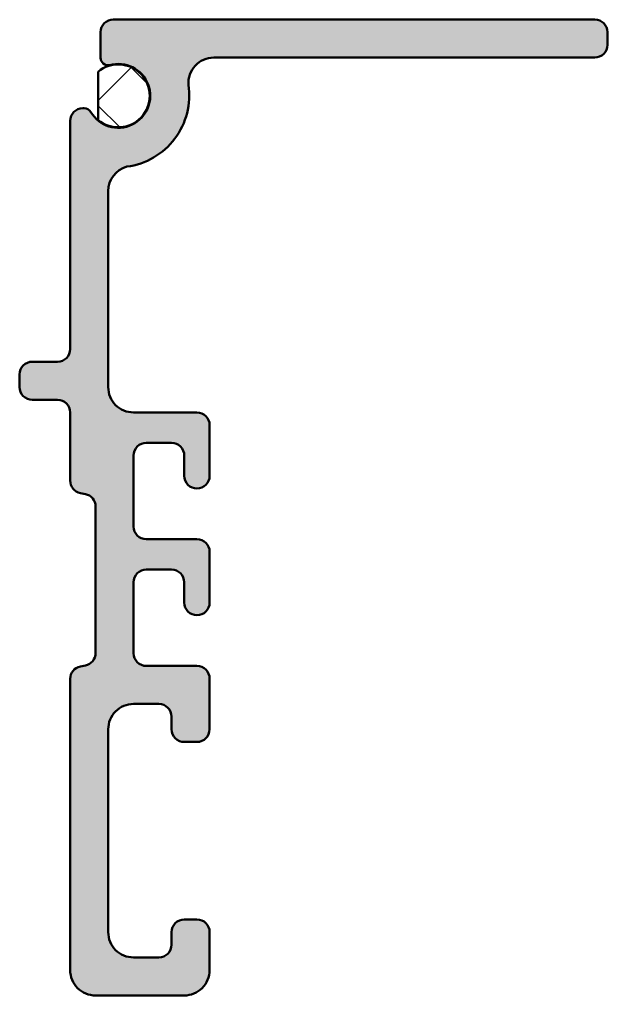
# Model space of a CAD drawing. Extents: x -3 to 20.2, y -35.2 to 3.3.
import ezdxf

# ---------------------------------------------------------------- set-up
doc = ezdxf.new("R2010")
doc.units = 0
for name, color, linetype, lineweight in [('0S-Alu contour', 7, 'Continuous', 50), ('0S-Alu hatch', 252, 'Continuous', 25), ('0S-EPDM contour', 22, 'Continuous', 50), ('0S-EPDM hatch', 25, 'Continuous', 25)]:
    doc.layers.add(name, color=color, linetype=linetype, lineweight=lineweight)

# ---------------------------------------------------------------- blocks, each defined once
blk = doc.blocks.new('346940__7EBA7966_94A5_432D_B009_0AC8D3886501_')
at = {"layer": '0S-EPDM hatch'}
h = blk.add_hatch(dxfattribs=at)
h.set_pattern_fill('ANSI37', color=256, scale=0.625, angle=90, style=0)
h.set_pattern_definition([(135, (0, 0), (-1.403165018917055, -1.403165018917055), []), (225, (0, 0), (1.403165018917055, -1.403165018917055), [])])
edge = h.paths.add_edge_path()
edge.add_arc((0.8982402969067447, 0.2885625670176413), 1.241166082809985, 230.163703795224, 489.8362962047758)
edge.add_line((0.103153934280524, 1.241626531861391), (0.1031539342805223, -0.6645013978261081))
at = {"layer": '0S-EPDM contour', "color": 7}
blk.add_lwpolyline([(0.103153934280524, 1.241626531861391), (0.1031539342805223, -0.6645013978261081)], dxfattribs=at)
blk.add_arc((0.8982402969067447, 0.2885625670176413), 1.241166082809985, 230.163703795224, 129.8362962047759, dxfattribs=at)
blk = doc.blocks.new('346940__5FA79320_0982_4369_A9C9_24B414646283_')
at = {"layer": '0S-Alu hatch'}
h = blk.add_hatch(color=256, dxfattribs=at)
edge = h.paths.add_edge_path()
edge.add_arc((0.7000000029802327, 2.800000270165921), 0.5000000000000006, 90.00009106919978, 180)
edge.add_line((0.2000000029802321, 2.800000270165921), (0.2000000029802322, 1.794781565666199))
edge.add_arc((0.5000427968655148, 1.794831160827857), 0.3000427979841646, 180.0094706271402, 279.9936249715533)
edge.add_ellipse((0.898240296906745, 0.2885625670176413), major_axis=(-1.259281177942757, 0), ratio=1, start_angle=30.379282446541197, end_angle=285.95378803568644, ccw=False)
edge.add_arc((-0.4469462571016212, -0.5000000029802323), 0.3000000000000001, 30.37928244654124, 90.00000000000003)
edge.add_line((-0.4469462571016213, -0.2000000029802322), (-0.4999675621007003, -0.2000000029802322))
edge.add_arc((-0.4999675621007003, -0.7000000029802321), 0.4999999999999999, 89.99999999999999, 179.999952486902)
edge.add_line((-0.999967562100528, -0.6999995883383915), (-0.9999750256538389, -9.699999809265133))
edge.add_ellipse((-1.49996658081811, -9.700008254099862), major_axis=(-0.4999915552355879, 0), ratio=1, start_angle=89.99903910706843, end_angle=180.0009677233345, ccw=False)
edge.add_line((-1.499974966049193, -10.19999980926513), (-2.499959707260132, -10.19999980926513))
edge.add_arc((-2.499968095955314, -10.69999904989469), 0.4999992406999265, 89.99903872488106, 180.0000870179235)
edge.add_line((-2.999967336654664, -10.69999980926513), (-2.999967336654663, -11.19999980926513))
edge.add_arc((-2.500001896059353, -11.2000343682007), 0.4999654417897127, 179.9960395639913, 270.0030861651547)
edge.add_line((-2.499974966049195, -11.69999980926514), (-1.499974966049192, -11.69999980926514))
edge.add_ellipse((-1.49996906612763, -12.19999384973963), major_axis=(-0.4999940405093071, 0), ratio=1, start_angle=179.9993170803414, end_angle=270.0006760892682, ccw=False)
edge.add_line((-0.9999750256538407, -12.19999980926514), (-0.9999598220004198, -14.8902254673009))
edge.add_arc((-0.4999598220084075, -14.89022264158006), 0.4999999999999972, 180.0003238031525, 258.7513685003392)
edge.add_line((-0.5974932700405013, -15.38061761149204), (-0.4024405991028054, -15.41941115692305))
edge.add_ellipse((-0.4999740471348936, -15.90980612683503), major_axis=(-0.4999999999999931, 0), ratio=1, start_angle=180.0000753645685, end_angle=258.7513685003398, ccw=False)
edge.add_line((2.59528646674e-05, -15.90980546913079), (3.35564644248e-05, -21.69021502683944))
edge.add_ellipse((-0.499966443535149, -21.69021568454367), major_axis=(-0.5000000000000063, 0), ratio=1, start_angle=101.2521522830524, end_angle=180.0000753645685, ccw=False)
edge.add_line((-0.4024028612780135, -22.18060466017135), (-0.5975309720055467, -22.21942567456564))
edge.add_arc((-0.4999673897484164, -22.70981465019331), 0.4999999999999999, 101.252152283052, 180.0000380097112)
edge.add_line((-0.9999673897483061, -22.70981498190612), (-0.9999597668647764, -34.20000076293945))
edge.add_arc((-4.12796422321e-05, -34.20008227519593), 0.9999184905449391, 179.995329311037, 270.0042888801797)
edge.add_line((3.35693366601e-05, -35.20000076293946), (3.500025987625124, -35.20003128051758))
edge.add_arc((3.500026998976801, -34.20003253028757), 0.9999987502305172, 269.9999420537448, 360.000071610185)
edge.add_line((4.500025749206537, -34.20003128051757), (4.500041007995605, -32.70000076293945))
edge.add_arc((4.000021412852213, -32.70002035808284), 0.5000195955273469, 0.0022453498616087, 89.9977546499664)
edge.add_line((4.000041007995605, -32.20000076293945), (3.500041246414181, -32.20000076293945))
edge.add_arc((3.500026587610354, -32.70001662171374), 0.500015858989171, 89.9983202780931, 180.0016797217011)
edge.add_line((3.000010728836057, -32.70003128051757), (3.00001835823059, -33.20000076293946))
edge.add_ellipse((2.500058584683552, -33.20004098807486), major_axis=(-0.4999597751652301, 0), ratio=1, start_angle=89.99801302083, end_angle=180.0046098317969, ccw=False)
edge.add_line((2.500041246414183, -33.70000076293945), (1.500041246414185, -33.70000076293945))
edge.add_ellipse((1.499925768801695, -32.70008566643267), major_axis=(-0.9999151031748811, 0), ratio=1, start_angle=-0.004865024891103076, end_angle=90.00661694159601, ccw=False)
edge.add_line((0.5000106692314183, -32.70000076293945), (0.5000335574150085, -24.70000076293945))
edge.add_ellipse((1.500017879621606, -24.69998508514511), major_axis=(-0.9999843223294961, 0), ratio=1, start_angle=-90.0009017006252, end_angle=0.0008982855173940152, ccw=False)
edge.add_line((1.500033617019654, -23.70000076293945), (2.500018358230588, -23.70003128051758))
edge.add_ellipse((2.500091740163725, -24.19997315275038), major_axis=(-0.4999418776183373, 0), ratio=1, start_angle=179.9968357374821, end_angle=270.0084099277628, ccw=False)
edge.add_line((3.000033617019652, -24.20000076293945), (3.000033617019653, -24.70000076293945))
edge.add_arc((3.500006198845733, -24.70002818075321), 0.4999725825778576, 179.9968579776101, 270.0022677514333)
edge.add_line((3.500025987625117, -25.20000076293945), (4.000033378601074, -25.20000076293945))
edge.add_arc((3.999218226386835, -24.69918561072522), 0.5008158156053997, 270.0932574425634, 359.9067425574342)
edge.add_line((4.500033378601072, -24.70000076293946), (4.499998698659078, -22.69999463615712))
edge.add_arc((3.999998698734246, -22.70000330611606), 0.5000000000000004, 0.0009935042238032, 90.0007285508048)
edge.add_line((3.99999234092909, -22.20000330615649), (2.000024239171205, -22.20002873697149))
edge.add_ellipse((2.000017881366049, -21.70002873701192), major_axis=(-0.4999999999999954, 0), ratio=1, start_angle=0.00013660111528679408, end_angle=90.00072855080481, ccw=False)
edge.add_line((1.500017881367474, -21.70002992908889), (1.500011205698797, -18.90001416204768))
edge.add_ellipse((2.000011205697378, -18.90001296997071), major_axis=(-0.5000000000000026, 0), ratio=1, start_angle=-89.99999999999972, end_angle=0.00013659844722724301, ccw=False)
edge.add_line((2.000011205697375, -18.4000129699707), (3.000022936015739, -18.4000129699707))
edge.add_ellipse((3.00002293601574, -18.9000129699707), major_axis=(-0.4999999999999965, 0), ratio=1, start_angle=180.0013113963207, end_angle=270.00000000000006, ccw=False)
edge.add_line((3.50002293588477, -18.9000015258789), (3.500041246414184, -19.70000076293945))
edge.add_arc((3.999995872114732, -19.70004645512713), 0.499954627788514, 179.9947635857916, 270.0052090934407)
edge.add_arc((4.00004132590541, -19.70000076293844), 0.5000003179109669, 270, 359.9998178598434)
edge.add_line((4.500041643813851, -19.70000235240069), (4.500048001666882, -17.69999980972166))
edge.add_arc((4.000048001669409, -17.69999822026042), 0.4999999999999995, 359.9998178618445, 449.9992714445632)
edge.add_line((4.000054359514986, -17.19999822030084), (2.000026782244501, -17.19997278856787))
edge.add_ellipse((2.000033140090078, -16.69997278860829), major_axis=(-0.4999999999999994, 0), ratio=1, start_angle=0.00013660378340318857, end_angle=89.9992714445633, ccw=False)
edge.add_line((1.5000331400915, -16.69997398069629), (1.500026464492264, -13.90001320838438))
edge.add_ellipse((2.000026464490844, -13.90001201629638), major_axis=(-0.5000000000000009, 0), ratio=1, start_angle=-89.99999999999989, end_angle=0.00013660378340318857, ccw=False)
edge.add_line((2.000026464490844, -13.40001201629638), (3.000025987625122, -13.40001201629638))
edge.add_ellipse((3.000025987625124, -13.90001201629639), major_axis=(-0.5, 0), ratio=1, start_angle=180, end_angle=270.00000000000017, ccw=False)
edge.add_line((3.500025987625123, -13.90001201629638), (3.500025987625122, -14.69999980926514))
edge.add_arc((3.999978333248976, -14.70004780975838), 0.4999523479281213, 179.9944990244237, 270.0045993835654)
edge.add_arc((4.00001846661708, -14.69999980926393), 0.5000003468117314, 270, 359.9998013035575)
edge.add_line((4.500018813425805, -14.70000154320882), (4.500025749206542, -12.69999980926513))
edge.add_arc((4.000026832781711, -12.69999872568997), 0.499998916426006, 359.9998758294902, 450.0001241688367)
edge.add_line((4.000025749206544, -12.19999980926514), (1.500025987625118, -12.19999980926514))
edge.add_ellipse((1.500001893578946, -11.2000238437081), major_axis=(-0.9999759658473045, 0), ratio=1, start_angle=-0.0013771053971822766, end_angle=90.0013805203368, ccw=False)
edge.add_line((0.5000259280204765, -11.19999980926514), (0.5000106692314148, -3.467456102371215))
edge.add_ellipse((1.499916466362721, -3.467430008939284), major_axis=(-0.9999057974717722, 0), ratio=1, start_angle=-74.63720156424569, end_angle=0.0014951843676840326, ccw=False)
edge.add_arc((0.8647551124218688, 0.3061039365166978), 2.833650880899881, 277.5079653977897, 368.4690731312264)
edge.add_ellipse((4.664567728286219, 0.8000028860943023), major_axis=(-0.9999971855662707, 0), ratio=1, start_angle=-90.00094146196659, end_angle=4.391533425096725, ccw=False)
edge.add_line((4.664584159851074, 1.800000071525574), (19.70001602172852, 1.800030589103698))
edge.add_arc((19.70010266286297, 2.299921058502917), 0.4998904769075502, 269.9900694820356, 360.0090425458367)
edge.add_line((20.19999313354492, 2.299999952316289), (20.20002365112305, 2.800030469894407))
edge.add_arc((19.6998994302985, 2.799906249069861), 0.500124236251526, 0.0142311220318914, 89.98576887794874)
edge.add_line((19.70002365112304, 3.300030469894407), (0.6999992082515405, 3.30000027016529))
at = {"layer": '0S-Alu contour', "color": 7}
for points in [[(19.70002365112304, 3.300030469894407), (0.699999208251541, 3.30000027016529)], [(0.2000000029802321, 2.800000270165921), (0.2000000029802322, 1.794781565666199)], [(20.19999313354492, 2.299999952316289), (20.20002365112305, 2.800030469894407)], [(4.664584159851074, 1.800000071525574), (19.70001602172852, 1.800030589103698)], [(-0.4469462571016213, -0.2000000029802322), (-0.4999675621007003, -0.2000000029802322)], [(-0.999967562100528, -0.6999995883383915), (-0.9999750256538389, -9.699999809265133)], [(0.5000259280204765, -11.19999980926514), (0.5000106692314148, -3.467456102371215)], [(-1.499974966049193, -10.19999980926513), (-2.499959707260132, -10.19999980926513)], [(-2.999967336654664, -10.69999980926513), (-2.999967336654663, -11.19999980926513)], [(-2.499974966049195, -11.69999980926514), (-1.499974966049192, -11.69999980926514)], [(-0.9999750256538407, -12.19999980926514), (-0.9999598220004198, -14.8902254673009)], [(4.000025749206544, -12.19999980926514), (1.500025987625118, -12.19999980926514)], [(4.500018813425805, -14.70000154320882), (4.500025749206542, -12.69999980926513)], [(2.000026464490844, -13.40001201629638), (3.000025987625122, -13.40001201629638)], [(1.5000331400915, -16.69997398069629), (1.500026464492264, -13.90001320838438)], [(3.500025987625123, -13.90001201629638), (3.500025987625122, -14.69999980926514)], [(-0.5974932700405013, -15.38061761149204), (-0.4024405991028054, -15.41941115692305)], [(2.59528646674e-05, -15.90980546913079), (3.35564644248e-05, -21.69021502683944)], [(4.000054359514986, -17.19999822030084), (2.000026782244501, -17.19997278856787)], [(4.500041643813851, -19.70000235240069), (4.500048001666882, -17.69999980972166)], [(2.000011205697375, -18.4000129699707), (3.000022936015739, -18.4000129699707)], [(1.500017881367474, -21.70002992908889), (1.500011205698797, -18.90001416204768)], [(3.50002293588477, -18.9000015258789), (3.500041246414184, -19.70000076293945)], [(-0.4024028612780135, -22.18060466017135), (-0.5975309720055467, -22.21942567456564)], [(3.99999234092909, -22.20000330615649), (2.000024239171205, -22.20002873697149)], [(-0.9999673897483061, -22.70981498190612), (-0.9999597668647764, -34.20000076293945)], [(4.500033378601072, -24.70000076293946), (4.499998698659078, -22.69999463615712)], [(1.500033617019654, -23.70000076293945), (2.500018358230588, -23.70003128051758)], [(3.000033617019652, -24.20000076293945), (3.000033617019653, -24.70000076293945)], [(0.5000106692314183, -32.70000076293945), (0.5000335574150085, -24.70000076293945)], [(3.500025987625117, -25.20000076293945), (4.000033378601074, -25.20000076293945)], [(4.000041007995605, -32.20000076293945), (3.500041246414181, -32.20000076293945)], [(3.000010728836057, -32.70003128051757), (3.00001835823059, -33.20000076293946)], [(4.500025749206537, -34.20003128051757), (4.500041007995605, -32.70000076293945)], [(2.500041246414183, -33.70000076293945), (1.500041246414185, -33.70000076293945)], [(3.35693366601e-05, -35.20000076293946), (3.500025987625124, -35.20003128051758)]]:
    blk.add_lwpolyline(points, dxfattribs=at)
for centre, radius, start, end in [((0.7000000029802327, 2.800000270165921), 0.5000000000000006, 90.00009106919978, 180), ((19.6998994302985, 2.799906249069861), 0.500124236251526, 0.0142311220318914, 89.98576887794874), ((19.70010266286297, 2.299921058502917), 0.4998904769075502, 269.9900694820356, 0.0090425458367503), ((0.5000427968655148, 1.794831160827857), 0.3000427979841646, 180.0094706271402, 279.9936249715533), ((0.8647551124218688, 0.3061039365166978), 2.833650880899881, 277.5079653977897, 8.46907313122638), ((-0.4999675621007003, -0.7000000029802321), 0.4999999999999999, 89.99999999999999, 179.999952486902), ((-0.4469462571016212, -0.5000000029802323), 0.3000000000000001, 30.37928244654124, 90.00000000000003), ((-2.499968095955314, -10.69999904989469), 0.4999992406999265, 89.99903872488106, 180.0000870179235), ((-2.500001896059353, -11.2000343682007), 0.4999654417897127, 179.9960395639913, 270.0030861651547), ((4.000026832781711, -12.69999872568997), 0.499998916426006, 359.9998758294902, 90.00012416883675), ((-0.4999598220084075, -14.89022264158006), 0.4999999999999972, 180.0003238031525, 258.7513685003392), ((3.999978333248976, -14.70004780975838), 0.4999523479281213, 179.9944990244237, 270.0045993835654), ((4.00001846661708, -14.69999980926393), 0.5000003468117314, 270, 359.9998013035575), ((4.000048001669409, -17.69999822026042), 0.4999999999999995, 359.9998178618445, 89.99927144456328), ((3.999995872114732, -19.70004645512713), 0.499954627788514, 179.9947635857916, 270.0052090934407), ((4.00004132590541, -19.70000076293844), 0.5000003179109669, 270, 359.9998178598434), ((-0.4999673897484164, -22.70981465019331), 0.4999999999999999, 101.252152283052, 180.0000380097112), ((3.999998698734246, -22.70000330611606), 0.5000000000000004, 0.0009935042238032, 90.0007285508048), ((3.500006198845733, -24.70002818075321), 0.4999725825778576, 179.9968579776101, 270.0022677514333), ((3.999218226386835, -24.69918561072522), 0.5008158156053997, 270.0932574425634, 359.9067425574342), ((3.500026587610354, -32.70001662171374), 0.500015858989171, 89.9983202780931, 180.0016797217011), ((4.000021412852213, -32.70002035808284), 0.5000195955273469, 0.0022453498616087, 89.9977546499664), ((-4.12796422321e-05, -34.20008227519593), 0.9999184905449391, 179.995329311037, 270.0042888801797), ((3.500026998976801, -34.20003253028757), 0.9999987502305172, 269.9999420537448, 7.16101850549e-05)]:
    blk.add_arc(centre, radius, start, end, dxfattribs=at)
at = {"layer": '0S-Alu contour', "color": 7, "extrusion": (0, 0, -1)}
for centre, radius, start, end in [((-0.898240296906745, 0.2885625670176413), 1.259281177942757, 74.04621196431354, 329.6207175534588), ((-4.664567728286219, 0.8000028860943023), 0.9999971855662707, 355.6084665749033, 90.00094146196668), ((-1.499916466362721, -3.467430008939284), 0.9999057974717722, 359.9985048156323, 74.63720156424574), ((1.49996658081811, -9.700008254099862), 0.4999915552355879, 179.9990322766655, 270.0009608929316), ((-1.500001893578946, -11.2000238437081), 0.9999759658473045, 269.9986194796632, 0.0013771053972567), ((1.49996906612763, -12.19999384973963), 0.4999940405093071, 89.99932391073177, 180.0006829196586), ((-2.000026464490844, -13.90001201629638), 0.5000000000000009, 359.9998633962166, 89.99999999999994), ((-3.000025987625124, -13.90001201629639), 0.5, 89.99999999999984, 180), ((0.4999740471348936, -15.90980612683503), 0.4999999999999931, 101.2486314996602, 179.9999246354315), ((-2.000033140090078, -16.69997278860829), 0.4999999999999994, 270.0007285554367, 359.9998633962166), ((-2.000011205697378, -18.90001296997071), 0.5000000000000026, 359.9998634015528, 89.99999999999964), ((-3.00002293601574, -18.9000129699707), 0.4999999999999965, 89.99999999999994, 179.9986886036793), ((0.499966443535149, -21.69021568454367), 0.5000000000000063, 179.9999246354315, 258.7478477169476), ((-2.000017881366049, -21.70002873701192), 0.4999999999999954, 269.9992714491952, 359.9998633988847), ((-1.500017879621606, -24.69998508514511), 0.9999843223294961, 359.9991017144826, 90.00090170062526), ((-2.500091740163725, -24.19997315275038), 0.4999418776183373, 89.9915900722372, 180.003164262518), ((-1.499925768801695, -32.70008566643267), 0.9999151031748812, 269.993383058404, 0.004865024891121), ((-2.500058584683552, -33.20004098807486), 0.4999597751652302, 179.9953901682031, 270.00198697917)]:
    blk.add_arc(centre, radius, start, end, dxfattribs=at)
blk = doc.blocks.new('346940__F3DACFB1_AC14_4128_832F_934E544DD4BE_')
at = {"layer": '0S-Alu contour', "color": 7}
blk.add_blockref('346940__5FA79320_0982_4369_A9C9_24B414646283_', (0, 0), dxfattribs=at)
at = {"layer": '0S-EPDM contour', "color": 7}
blk.add_blockref('346940__7EBA7966_94A5_432D_B009_0AC8D3886501_', (0, 0), dxfattribs=at)

msp = doc.modelspace()

# ---------------------------------------------------------------- block references
at = {"layer": '0S-Alu contour', "color": 7}
msp.add_blockref('346940__F3DACFB1_AC14_4128_832F_934E544DD4BE_', (0, 0), dxfattribs=at)

doc.saveas('drawing.dxf')
